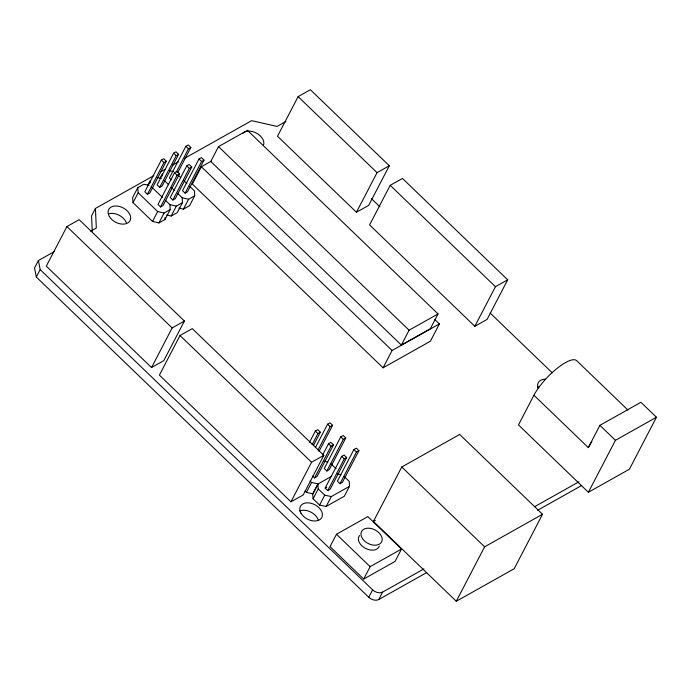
<?xml version="1.0" encoding="UTF-8"?>
<svg xmlns="http://www.w3.org/2000/svg" width="691" height="691" viewBox="0 0 691 691"><rect width="100%" height="100%" fill="white"/><g stroke="black" fill="none" stroke-linecap="round" stroke-linejoin="round"><path stroke-width="1.04" d="M54.287 251.628L38.411 260.55L34.55 267.978L36.303 277.022L368.744 597.266A7.532 5.062 27.5 0 0 378.746 599.538L426.649 572.623M36.303 277.022L40.164 269.602L38.411 260.55M66.906 226.562L46.297 266.156L151.536 367.534L163.784 360.642L184.402 321.047L79.163 219.669L66.906 226.562L172.145 327.931L184.402 321.047M153.765 175.661L95.418 208.457L91.549 215.877L92.257 231.321M149.075 185.343L143.866 184.255L137.785 187.676L132.629 197.574L133.018 202.653L152.521 221.44L158.939 222.917L165.019 219.496L170.176 209.598L169.969 204.691L165.382 200.278M133.018 202.653L138.174 192.754L137.785 187.676M147.701 185.283L150.042 180.783L150.197 182.821M161.349 160.079L144.851 191.761L147.442 194.249L149.852 192.901L166.35 161.219L163.758 158.723L161.349 160.079L163.931 162.575L166.35 161.219M147.442 194.249L163.931 162.575M159.958 178.399L162.299 173.899L162.454 175.929M173.596 153.195L157.107 184.868L159.699 187.365L162.109 186.009L178.598 154.335L176.015 151.839L173.596 153.195L176.188 155.691L178.598 154.335M159.699 187.365L176.188 155.691M177.76 172.603L190.854 147.442L188.272 144.946L185.853 146.302L169.364 177.984L171.308 179.859M174.495 172.75L158.006 204.432L160.597 206.929L163.007 205.572L179.505 173.89L176.913 171.394L174.495 172.75L177.086 175.246L179.505 173.89M176.317 172.094L188.444 148.798L190.854 147.442M152.521 221.44L157.669 211.541L138.174 192.754M160.597 206.929L177.086 175.246M186.751 165.866L170.262 197.54L172.854 200.036L175.264 198.68L191.752 167.006L189.17 164.51L186.751 165.866L189.343 168.362L191.752 167.006M158.939 222.917L164.095 213.018L170.176 209.598M172.854 200.036L189.343 168.362M199.008 158.973L182.519 190.656L185.11 193.152L187.52 191.796L204.009 160.113L201.427 157.617L199.008 158.973L201.599 161.469L204.009 160.113M166.609 214.979L171.195 216.033L176.352 206.125L182.433 202.713L182.225 197.799L177.639 193.394M185.11 193.152L201.599 161.469M182.433 202.713L177.276 212.612L171.195 216.033M211.567 161.02L201.366 166.756L192.348 184.074L383.09 367.819L430.372 341.242L439.398 323.924L434.743 319.441M178.865 208.086L183.452 209.14L188.608 199.241L194.689 195.829L194.482 190.915L189.895 186.501M218.503 146.613L210.772 161.469L401.359 345.059L430.312 328.786L438.042 313.939L247.456 130.349L218.503 146.613L409.089 330.212L438.042 313.939M194.689 195.829L189.533 205.728L183.452 209.14M151.536 367.534L172.145 327.931M298.123 96.619L277.506 136.222L356.435 212.249L368.692 205.365L389.309 165.762L310.38 89.735L298.123 96.619L377.053 172.655L389.309 165.762M180.014 335.515L159.405 375.118L290.954 501.83L303.202 494.946L323.82 455.352L192.271 328.631L180.014 335.515L311.563 462.236L323.82 455.352M356.435 212.249L377.053 172.655M390.208 185.326L369.59 224.92L474.829 326.299L487.086 319.406L507.695 279.812L402.464 178.433L390.208 185.326L495.447 286.696L507.695 279.812M309.525 442.24L315.346 431.063L317.756 429.707L320.348 432.203L313.559 445.246M312.116 444.736L317.929 433.559L320.348 432.203M315.476 447.466L327.594 424.179L330.013 422.823L332.604 425.31L319.017 451.404M290.954 501.83L311.563 462.236M318.059 449.962L330.186 426.667L332.604 425.31M322.68 454.911L328.501 443.734L330.911 442.378L333.503 444.874L317.005 476.548L314.595 477.904L312.652 476.039M311.589 482.517L318.145 483.89L312.988 493.789L306.441 492.415L311.589 482.517L310.138 481.126M314.595 477.904L331.084 446.231L333.503 444.874M340.749 436.85L324.26 468.524L326.852 471.02L329.262 469.664L345.759 437.982L343.168 435.494L340.749 436.85L343.341 439.338L345.759 437.982M331.766 476.237L317.851 484.054L312.695 493.953L313.066 498.807L319.596 505.086L326.143 506.46L344.308 496.25L349.465 486.352L349.257 481.42L344.178 476.531M326.852 471.02L343.341 439.338M313.066 498.807L318.223 488.908L317.851 484.054M383.09 367.819L392.108 350.492L439.398 323.924M325.159 488.088L341.656 456.406L344.066 455.049L346.657 457.546L330.16 489.219L327.75 490.575L325.159 488.088L326.774 487.181M401.359 345.059L409.089 330.212M319.596 505.086L324.744 495.188L318.223 488.908M327.75 490.575L344.239 458.902L346.657 457.546M353.904 449.521L337.415 481.195L340.007 483.691L342.416 482.335L358.914 450.662L356.323 448.165L353.904 449.521L356.496 452.018L358.914 450.662M326.143 506.46L331.3 496.561L349.465 486.352M340.007 483.691L356.496 452.018M336.474 534.247L330.03 546.616L363.699 579.049L395.062 561.42L401.497 549.051L367.837 516.618L336.474 534.247L370.134 566.672L401.497 549.051M474.829 326.299L495.447 286.696M373.425 521.446L401.765 466.995L459.67 434.458L542.53 514.277L514.19 568.728L456.285 601.265L373.425 521.446L375.291 520.392M363.699 579.049L370.134 566.672M368.744 597.266L372.604 589.838L40.164 269.602M378.746 599.538L382.615 592.118L423.937 568.892M533.927 395.226L518.466 424.922L588.378 492.277L629.397 469.224L656.45 417.252L640.911 402.283L599.9 425.336L588.309 447.613L533.927 395.226A32.011 9.536 -46.1 0 1 556.704 368.674A32.011 9.536 -46.1 0 1 576.674 360.676L627.946 410.065M456.285 601.265L484.633 546.823L542.53 514.277M588.378 492.277L615.439 440.305L656.45 417.252M160.355 171.964L165.063 169.312M172.595 165.08L178.235 161.91M184.825 158.204L251.654 120.657L277.056 126.436L284.493 122.264A7.532 5.062 27.5 0 1 285.919 121.728M90.711 231.165L96.317 228.013L95.418 208.457M534.765 506.607L578.911 481.8M537.477 510.338L581.615 485.531M169.416 170.703L173.588 171.575M157.159 177.587L161.331 178.459M324.744 495.188L331.3 496.561M182.182 197.764L188.608 199.241M169.926 204.657L176.352 206.125M157.669 211.541L164.095 213.018M324.105 461.199L327.75 462.037M337.26 473.871L340.905 474.708M371.352 198.576L379.895 206.808M490.144 313.006L552.247 372.829M599.9 425.336L615.439 440.305M185.853 146.302L188.444 148.798M201.366 166.756L392.108 350.492M178.442 175.471L180.731 177.673M183.789 180.619L186.846 183.564M164.182 180.429L168.682 184.765M171.532 187.503L174.685 190.543M151.925 187.313L162.428 197.427M401.765 466.995L484.633 546.823M327.594 424.179L330.186 426.667M315.346 431.063L317.929 433.559M328.501 443.734L331.084 446.231M341.656 456.406L344.239 458.902M331.024 463.851L336.102 468.748M304.99 491.025L306.441 492.415M164.942 217.535L165.019 219.496M588.309 447.613A32.011 9.536 -46.1 0 1 591.841 441.774M242.55 133.622A12.049 8.093 27.5 0 1 256.508 133.147A12.049 8.093 27.5 0 1 263.582 144.955M382.615 592.118A7.532 5.062 27.5 0 1 372.604 589.838M538.073 388.074A12.049 8.093 27.5 0 1 545.588 379.221M299.678 510.995A12.049 8.093 27.5 0 1 318.326 520.375M537.46 387.401A12.049 8.093 27.5 0 1 539.032 386.9M108.47 213.934A12.049 8.093 27.5 0 1 126.531 223.279M379.333 546.097A11.298 7.592 27.5 0 1 365.271 548.265A11.298 7.592 27.5 0 1 359.614 535.473M301.017 513.24A12.049 8.093 27.5 0 0 320.607 519.027A12.049 8.093 27.5 0 0 311.719 503.463A12.049 8.093 27.5 0 0 301.017 513.24M109.42 216.62A12.049 8.093 27.5 0 0 129.027 222.018A12.049 8.093 27.5 0 0 119.69 206.523A12.049 8.093 27.5 0 0 109.42 216.62M362.559 538.686A11.298 7.592 27.5 0 0 380.94 542.876A11.298 7.592 27.5 0 0 371.188 528.529A11.298 7.592 27.5 0 0 362.559 538.686"/></g></svg>
